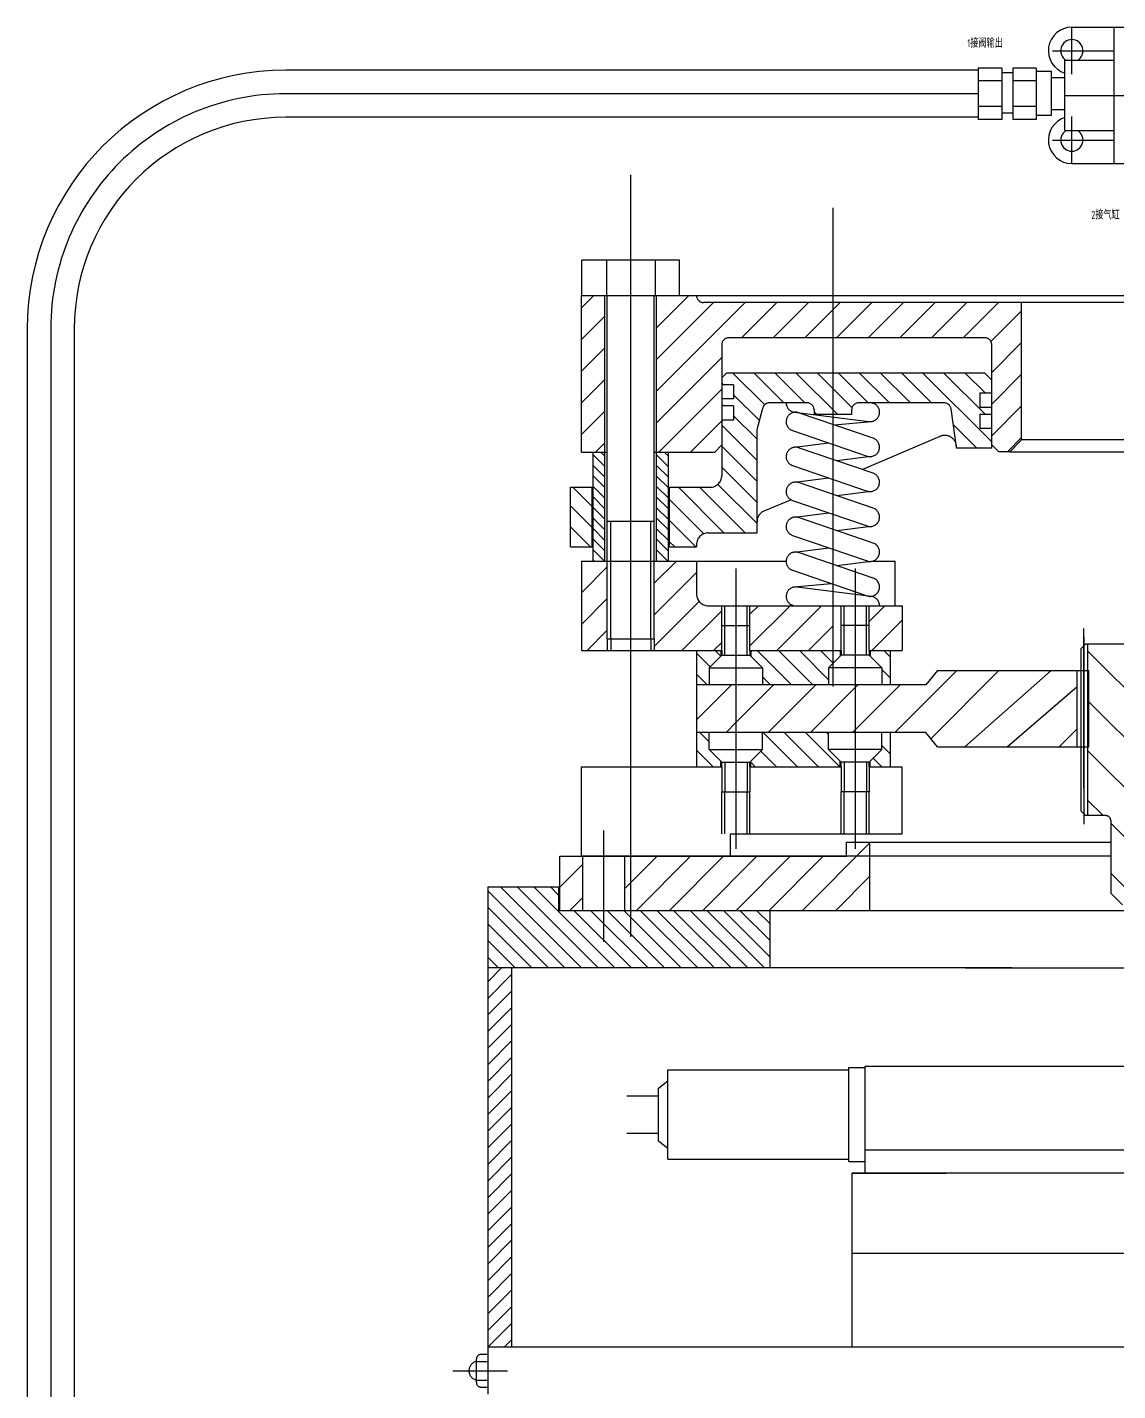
# Model space of a CAD drawing. Header units: millimetres. Extents: x 0 to 25200, y 0 to 17820.
# Drawn here: x 8044 to 8508, y 2636 to 3216 of the extents above; entities that cross this region are included whole.
import ezdxf

# ---------------------------------------------------------------- set-up
doc = ezdxf.new("R2010")
doc.units = ezdxf.units.MM
doc.header["$LTSCALE"] = 600
doc.linetypes.add('G', pattern=[2, 1.25, -0.25, 0.25, -0.25])
doc.linetypes.add('K', pattern=[2.5, 1.25, -0.25, 0.25, -0.25, 0.25, -0.25])
for name, color, linetype in [('01', 7, 'Continuous'), ('05', 4, 'G'), ('07', 6, 'K'), ('11', 3, 'Continuous')]:
    doc.layers.add(name, color=color, linetype=linetype)
doc.styles.get("Standard").update_dxf_attribs({"font": 'isocp', "width": 0.707, "bigfont": 'intecad.shx'})
pattern_1 = [(45, (7335.436, -609.753), (6.735192, -6.735192), [])]
pattern_2 = [(315, (7335.436, -609.753), (-4.490128, -4.490128), [])]

msp = doc.modelspace()

# ---------------------------------------------------------------- hatches: boundary and pattern name
at = {"layer": '07', "linetype": 'K'}
h = msp.add_hatch(dxfattribs=at)
h.set_pattern_fill('ANSI31', color=6, scale=3, angle=90, style=0)
h.set_pattern_definition(pattern_1)
h.paths.add_polyline_path([(8870.723, 3035.1), (8860.723, 3035.1), (8860.723, 3101.73), (8870.723, 3101.73)])
h.paths.add_polyline_path([(8838.723, 3035.1), (8813.998, 3035.1), (8810.998, 3038.1), (8810.998, 3080.73, 0.4142136), (8807.998, 3083.73), (8763.723, 3083.73), (8763.723, 3098.73), (8818.748, 3098.73, 0.4142136), (8821.748, 3101.73), (8838.723, 3101.73)])
h.paths.add_polyline_path([(8763.723, 3098.73), (8763.723, 3083.73), (8699.098, 3083.73, 0.4142136), (8696.098, 3080.73), (8696.098, 3038.23), (8693.098, 3035.23), (8688.398, 3035.23), (8683.398, 3040.23), (8683.398, 3098.73)])
h.paths.add_polyline_path([(8467.498, 3040.23), (8462.498, 3035.23), (8457.798, 3035.23), (8454.798, 3038.23), (8454.798, 3080.73, 0.4142136), (8451.798, 3083.73), (8387.173, 3083.73), (8387.173, 3098.73), (8467.498, 3098.73)])
h.paths.add_polyline_path([(8332.148, 3098.73), (8387.173, 3098.73), (8387.173, 3083.73), (8342.898, 3083.73, 0.4142136), (8339.898, 3080.73), (8339.898, 3038.1), (8336.898, 3035.1), (8312.173, 3035.1), (8312.173, 3101.73), (8329.148, 3101.73, 0.4142136)])
h.paths.add_polyline_path([(8290.173, 3035.1), (8280.173, 3035.1), (8280.173, 3101.73), (8290.173, 3101.73)])
h = msp.add_hatch(dxfattribs=at)
h.set_pattern_fill('ANSI31', color=6, scale=2, angle=180, style=0)
h.set_pattern_definition(pattern_2)
h.paths.add_polyline_path([(8451.798, 3068.73), (8454.798, 3065.73), (8454.798, 3060.23), (8449.798, 3060.23), (8449.798, 3054.23), (8454.798, 3054.23), (8454.798, 3051.23), (8449.798, 3051.23), (8449.798, 3045.23), (8454.798, 3045.23), (8454.798, 3036.73), (8439.798, 3036.73), (8439.798, 3037.177, 0.0714374), (8439.596, 3038.584), (8437.46, 3053.457, 0.3730283), (8434.49, 3056.03), (8398.173, 3056.03, 0.4142136), (8395.173, 3053.03), (8395.173, 3051.03), (8387.173, 3051.03), (8387.173, 3068.73)])
h.paths.add_polyline_path([(8387.173, 3068.73), (8387.173, 3051.03), (8379.173, 3051.03), (8379.173, 3053.03, 0.4142136), (8376.173, 3056.03), (8360.205, 3056.03, 0.3400953), (8357.306, 3053.8), (8354.898, 3044.73), (8354.898, 3000.7), (8334.148, 3000.7, 0.4142136), (8329.148, 2995.7), (8329.148, 2994.7), (8317.673, 2994.7), (8317.673, 3020.1), (8334.898, 3020.1, 0.4142136), (8339.898, 3025.1), (8339.898, 3048.73), (8344.898, 3048.73), (8344.898, 3054.73), (8339.898, 3054.73), (8339.898, 3057.73), (8344.898, 3057.73), (8344.898, 3063.73), (8339.898, 3063.73), (8339.898, 3066.73), (8341.898, 3068.73)])
h.paths.add_polyline_path([(8284.673, 3020.1), (8284.673, 2994.7), (8275.448, 2994.7), (8275.448, 3020.1)])
h = msp.add_hatch(dxfattribs=at)
h.set_pattern_fill('ANSI31', color=6, angle=180, style=0)
h.set_pattern_definition([(315, (7335.436, -609.753), (-2.245064, -2.245064), [])])
h.paths.add_polyline_path([(8312.173, 3035.1), (8317.173, 3035.1), (8317.173, 2988.7), (8312.173, 2988.7)])
h.paths.add_polyline_path([(8290.173, 2988.7), (8285.173, 2988.7), (8285.173, 3035.1), (8290.173, 3035.1)])
h = msp.add_hatch(dxfattribs=at)
h.set_pattern_fill('ANSI31', color=6, scale=3, angle=90, style=0)
h.set_pattern_definition(pattern_1)
h.paths.add_polyline_path([(8870.723, 2950.6), (8859.723, 2950.6), (8859.723, 2955.6), (8859.723, 2988.7), (8870.723, 2988.7)])
h.paths.add_polyline_path([(8821.748, 2974.65), (8821.748, 2988.7), (8839.723, 2988.7), (8839.723, 2955.6), (8839.723, 2950.6), (8810.998, 2950.6), (8810.998, 2961.3), (8810.998, 2969.65), (8816.748, 2969.65, 0.4142136)])
h.paths.add_polyline_path([(8798.998, 2969.65), (8798.998, 2961.3), (8798.998, 2950.6), (8763.723, 2950.6), (8763.723, 2969.65)])
h.paths.add_polyline_path([(8734.198, 2969.65), (8748.198, 2969.65), (8748.198, 2961.3), (8748.198, 2950.6), (8734.198, 2950.6)])
h.paths.add_polyline_path([(8416.698, 2950.6), (8402.698, 2950.6), (8402.698, 2961.3), (8402.698, 2969.65), (8416.698, 2969.65)])
h.paths.add_polyline_path([(8387.173, 2969.65), (8387.173, 2950.6), (8351.898, 2950.6), (8351.898, 2961.3), (8351.898, 2969.65)])
h.paths.add_polyline_path([(8334.148, 2969.65), (8339.898, 2969.65), (8339.898, 2961.3), (8339.898, 2950.6), (8311.173, 2950.6), (8311.173, 2955.6), (8311.173, 2988.7), (8329.148, 2988.7), (8329.148, 2974.65, 0.4142136)])
h.paths.add_polyline_path([(8291.173, 2955.6), (8291.173, 2950.6), (8280.173, 2950.6), (8280.173, 2988.7), (8291.173, 2988.7)])
h = msp.add_hatch(dxfattribs=at)
h.set_pattern_fill('ANSI31', color=6, scale=2, angle=180, style=0)
h.set_pattern_definition(pattern_2)
h.paths.add_polyline_path([(8821.748, 2950.6), (8821.748, 2935.986), (8816.305, 2935.986), (8816.305, 2943.293), (8811.348, 2948.25), (8811.348, 2950.6)])
h.paths.add_polyline_path([(8798.648, 2950.6), (8798.648, 2948.25), (8793.691, 2943.293), (8793.691, 2935.986), (8765.505, 2935.986), (8765.505, 2943.293), (8763.723, 2945.075), (8763.723, 2950.6)])
h.paths.add_polyline_path([(8739.198, 2950.6), (8747.848, 2950.6), (8747.848, 2948.25), (8742.891, 2943.293), (8742.891, 2935.986), (8739.198, 2935.986)])
h.paths.add_polyline_path([(8411.698, 2950.6), (8411.698, 2935.986), (8408.005, 2935.986), (8408.005, 2943.293), (8403.048, 2948.25), (8403.048, 2950.6)])
h.paths.add_polyline_path([(8387.173, 2950.6), (8387.173, 2945.075), (8385.391, 2943.293), (8385.391, 2935.986), (8357.205, 2935.986), (8357.205, 2943.293), (8352.248, 2948.25), (8352.248, 2950.6)])
h.paths.add_polyline_path([(8334.591, 2943.293), (8334.591, 2935.986), (8329.148, 2935.986), (8329.148, 2950.6), (8339.548, 2950.6), (8339.548, 2948.25)])
h = msp.add_hatch(dxfattribs=at)
h.set_pattern_fill('_USER', color=6, scale=15, angle=315, style=0, pattern_type=0)
h.set_pattern_definition([(315, (7419.763, 441.31), (10.6066, 10.6066), [])])
h.paths.add_polyline_path([(8527.232, 2936.3), (8513.53, 2936.3, -0.4155647), (8511.948, 2937.875), (8511.948, 2951.3), (8509.948, 2953.3), (8495.617, 2953.3), (8495.617, 2942.061), (8496.165, 2942.061), (8496.165, 2909.64), (8495.617, 2909.64), (8495.617, 2880.3), (8503.448, 2880.3, -0.4142136), (8505.448, 2878.3), (8505.448, 2847.3), (8510.448, 2842.3), (8523.948, 2842.3), (8525.448, 2843.8), (8525.448, 2868.8, -0.4142136), (8526.948, 2870.3), (8527.232, 2870.3)])
h.paths.add_polyline_path([(8623.663, 2870.3), (8623.948, 2870.3, -0.4142136), (8625.448, 2868.8), (8625.448, 2843.8), (8626.948, 2842.3), (8640.448, 2842.3), (8645.448, 2847.3), (8645.448, 2878.3, -0.4142136), (8647.448, 2880.3), (8655.279, 2880.3), (8655.279, 2909.64), (8654.73, 2909.64), (8654.73, 2942.061), (8655.279, 2942.061), (8655.279, 2953.3), (8640.948, 2953.3), (8638.948, 2951.3), (8638.948, 2937.875, -0.4155647), (8637.366, 2936.3), (8623.663, 2936.3)])
h = msp.add_hatch(dxfattribs=at)
h.set_pattern_fill('ANSI31', color=6, scale=2, angle=180, style=0)
h.set_pattern_definition([(315, (7335.436, -525.395), (-4.490128, -4.490128), [])])
h.paths.add_polyline_path([(8811.348, 2901.1), (8811.348, 2903.45), (8816.305, 2908.407), (8816.305, 2915.715), (8821.748, 2915.715), (8821.748, 2901.1)])
h.paths.add_polyline_path([(8760.548, 2901.1), (8760.548, 2903.45), (8765.505, 2908.407), (8765.505, 2915.715), (8793.691, 2915.715), (8793.691, 2908.407), (8798.648, 2903.45), (8798.648, 2901.1)])
h.paths.add_polyline_path([(8747.848, 2903.45), (8747.848, 2901.1), (8739.198, 2901.1), (8739.198, 2915.715), (8742.891, 2915.715), (8742.891, 2908.407)])
h.paths.add_polyline_path([(8385.391, 2915.715), (8385.391, 2908.407), (8390.348, 2903.45), (8390.348, 2901.1), (8352.248, 2901.1), (8352.248, 2903.45), (8357.205, 2908.407), (8357.205, 2915.715)])
h.paths.add_polyline_path([(8339.548, 2903.45), (8339.548, 2901.1), (8329.148, 2901.1), (8329.148, 2915.715), (8334.591, 2915.715), (8334.591, 2908.407)])
h.paths.add_polyline_path([(8403.048, 2901.1), (8403.048, 2903.45), (8408.005, 2908.407), (8408.005, 2915.715), (8411.698, 2915.715), (8411.698, 2901.1)])
h = msp.add_hatch(dxfattribs=at)
h.set_pattern_fill('ANSI31', color=6, scale=80, angle=90, style=0)
h.set_pattern_definition([(45, (8096.288, 1897.355), (7.07107, -7.07107), [])])
h.paths.add_polyline_path([(8879.948, 2863), (8879.948, 2840), (8805.698, 2840), (8805.698, 2863)])
h.paths.add_polyline_path([(8789.698, 2863), (8789.698, 2840), (8747.948, 2840), (8747.948, 2869), (8757.948, 2869), (8757.948, 2863)])
h.paths.add_polyline_path([(8805.698, 2863), (8805.698, 2840), (8804.098, 2840), (8804.098, 2863)])
h.paths.add_polyline_path([(8791.298, 2863), (8791.298, 2840), (8789.698, 2840), (8789.698, 2863)])
h.paths.add_polyline_path([(8392.948, 2863), (8392.948, 2869), (8402.948, 2869), (8402.948, 2840), (8298.698, 2840), (8298.698, 2863)])
h.paths.add_polyline_path([(8280.698, 2863), (8280.698, 2840), (8270.948, 2840), (8270.948, 2863)])

# ---------------------------------------------------------------- linework, layer by layer
at = {"layer": '01'}
for p, q in [((8488.892, 3215.912), (8506.892, 3215.912)), ((8506.892, 3215.912), (8512.892, 3215.912)), ((8506.892, 3157.912), (8506.892, 3215.912)), ((8485.892, 3201.912), (8506.892, 3201.912)), ((8485.892, 3171.912), (8485.892, 3201.912)), ((8449.033, 3197.6), (8154.306, 3197.6)), ((8459.033, 3196.671), (8463.716, 3196.671)), ((8473.716, 3197.224), (8480.245, 3197.224)), ((8480.245, 3178.562), (8480.245, 3197.224)), ((8485.892, 3194.405), (8480.245, 3194.405)), ((8485.892, 3176.6), (8485.892, 3197.224)), ((8485.892, 3180.795), (8480.245, 3180.795)), ((8449.033, 3177.6), (8154.306, 3177.6)), ((8459.033, 3179.489), (8463.716, 3179.489)), ((8473.716, 3178.562), (8480.245, 3178.562)), ((8485.892, 3171.912), (8506.892, 3171.912)), ((8488.892, 3157.912), (8513.892, 3157.912)), ((8044.306, 3087.6), (8044.306, 713.898)), ((8064.306, 3087.6), (8064.306, 713.898))]:
    msp.add_line(p, q, dxfattribs=at)
at = {"layer": '01', "color": 7, "linetype": 'Continuous'}
for p, q in [((8459.033, 3198.57), (8449.033, 3198.57)), ((8449.033, 3198.57), (8449.033, 3176.63)), ((8459.033, 3198.57), (8459.033, 3176.63)), ((8473.716, 3198.57), (8463.716, 3198.57)), ((8463.716, 3198.57), (8463.716, 3176.63)), ((8473.716, 3198.57), (8473.716, 3176.63)), ((8459.033, 3193.085), (8449.033, 3193.085)), ((8473.716, 3193.085), (8463.716, 3193.085)), ((8459.033, 3182.115), (8449.033, 3182.115)), ((8473.716, 3182.115), (8463.716, 3182.115)), ((8459.033, 3176.63), (8449.033, 3176.63)), ((8473.716, 3176.63), (8463.716, 3176.63))]:
    msp.add_line(p, q, dxfattribs=at)
at = {"layer": '01'}
for centre, radius, start, end in [((8488.892, 3205.912), 10, 90, 252.542397), ((8488.892, 3205.912), 4.75, 302.636898, 237.363102), ((8154.306, 3087.6), 110, 90, 180), ((8154.306, 3087.6), 90, 90, 180), ((8488.892, 3167.912), 10, 107.457603, 270), ((8488.892, 3167.912), 4.75, 122.636898, 57.363102)]:
    msp.add_arc(centre, radius, start, end, dxfattribs=at)
at = {"layer": '05', "color": 4, "linetype": 'G'}
for p, q in [((8488.892, 3195.912), (8488.892, 3215.912)), ((8480.69, 3205.912), (8506.892, 3205.912)), ((8449.033, 3187.6), (8154.306, 3187.6)), ((8485.892, 3186.912), (8561.304, 3186.912)), ((8488.892, 3157.912), (8488.892, 3177.912)), ((8480.69, 3167.912), (8506.892, 3167.912)), ((8054.306, 3087.6), (8054.306, 713.898))]:
    msp.add_line(p, q, dxfattribs=at)
msp.add_arc((8154.306, 3087.6), 100, 90, 180, dxfattribs=at)
at = {"layer": '07', "color": 6, "linetype": 'K'}
for p, q in [((8301.173, 2828.649), (8301.173, 3153.157)), ((8387.173, 3139.012), (8387.173, 2935.274)), ((8280.388, 3101.73), (8280.388, 3116.73)), ((8321.957, 3116.73), (8280.388, 3116.73)), ((8290.78, 3116.73), (8290.78, 3101.73)), ((8311.565, 3116.73), (8311.565, 3101.73)), ((8321.957, 3101.73), (8321.957, 3116.73)), ((8280.173, 3035.1), (8280.173, 3101.73)), ((8280.173, 3101.73), (8870.723, 3101.73)), ((8280.388, 3101.73), (8321.957, 3101.73)), ((8290.173, 3035.1), (8290.173, 3101.73)), ((8291.173, 2955.6), (8291.173, 3101.73)), ((8311.173, 2955.6), (8311.173, 3101.73)), ((8312.173, 3035.1), (8312.173, 3101.73)), ((8329.148, 3101.73), (8329.148, 3101.73)), ((8818.748, 3098.73), (8332.148, 3098.73)), ((8467.498, 3040.23), (8467.498, 3098.73)), ((8451.798, 3083.73), (8342.898, 3083.73)), ((8339.898, 3080.73), (8339.898, 3025.1)), ((8454.798, 3036.73), (8454.798, 3080.73)), ((8341.898, 3068.73), (8339.898, 3066.73)), ((8451.798, 3068.73), (8341.898, 3068.73)), ((8451.798, 3068.73), (8454.798, 3065.73)), ((8344.898, 3063.73), (8339.898, 3063.73)), ((8344.898, 3063.73), (8344.898, 3057.73)), ((8449.798, 3060.23), (8454.798, 3060.23)), ((8449.798, 3060.23), (8449.798, 3054.23)), ((8344.898, 3057.73), (8339.898, 3057.73)), ((8344.898, 3054.73), (8339.898, 3054.73)), ((8344.898, 3054.73), (8344.898, 3048.73)), ((8354.898, 3044.73), (8357.306, 3053.8)), ((8376.173, 3056.03), (8360.205, 3056.03)), ((8379.173, 3053.03), (8379.173, 3051.03)), ((8395.173, 3053.03), (8395.173, 3051.03)), ((8434.49, 3056.03), (8398.173, 3056.03)), ((8439.798, 3037.177), (8437.46, 3053.457)), ((8449.798, 3054.23), (8454.798, 3054.23)), ((8344.898, 3048.73), (8339.898, 3048.73)), ((8370.798, 3052.061), (8402.548, 3048.061)), ((8404.344, 3040.938), (8372.594, 3051.814)), ((8395.173, 3051.03), (8379.173, 3051.03)), ((8403.624, 3048.016), (8387.93, 3046.561)), ((8449.798, 3051.23), (8449.798, 3045.23)), ((8449.798, 3051.23), (8454.798, 3051.23)), ((8354.898, 3000.7), (8354.898, 3044.73)), ((8370.001, 3044.246), (8401.751, 3033.37)), ((8399.621, 3027.68), (8432.844, 3041.779)), ((8449.798, 3045.23), (8454.798, 3045.23)), ((8339.898, 3038.1), (8336.898, 3035.1)), ((8370.798, 3037.123), (8385.419, 3038.965)), ((8404.344, 3026.062), (8372.594, 3036.938)), ((8439.798, 3036.73), (8439.798, 3037.177)), ((8454.798, 3036.73), (8439.798, 3036.73)), ((8457.798, 3035.23), (8454.798, 3038.23)), ((8467.498, 3040.23), (8462.498, 3035.23)), ((8683.398, 3040.23), (8467.498, 3040.23)), ((8280.173, 3035.1), (8291.173, 3035.1)), ((8285.173, 2988.7), (8285.173, 3035.1)), ((8290.173, 2988.7), (8290.173, 3035.1)), ((8311.173, 3035.1), (8336.898, 3035.1)), ((8312.173, 2988.7), (8312.173, 3035.1)), ((8317.173, 2988.7), (8317.173, 3035.1)), ((8403.548, 3033.185), (8388.927, 3031.343)), ((8462.498, 3035.23), (8457.798, 3035.23)), ((8462.498, 3035.23), (8688.398, 3035.23)), ((8370.001, 3029.37), (8401.751, 3018.494)), ((8370.798, 3022.247), (8385.419, 3024.089)), ((8275.448, 2994.7), (8275.448, 3020.1)), ((8275.448, 3020.1), (8285.173, 3020.1)), ((8284.673, 2994.7), (8284.673, 3020.1)), ((8317.173, 3020.1), (8334.898, 3020.1)), ((8317.673, 2994.7), (8317.673, 3020.1)), ((8404.344, 3011.186), (8372.594, 3022.062)), ((8403.548, 3018.309), (8388.927, 3016.467)), ((8357.944, 3009.993), (8369.301, 3014.812)), ((8370.001, 3014.494), (8401.751, 3003.618)), ((8370.798, 3007.371), (8385.419, 3009.213)), ((8404.344, 2996.31), (8372.594, 3007.186)), ((8291.173, 3005.6), (8311.173, 3005.6)), ((8292.673, 2955.6), (8292.673, 3005.6)), ((8309.673, 2955.6), (8309.673, 3005.6)), ((8403.548, 3003.433), (8388.927, 3001.591)), ((8329.148, 2995.7), (8329.148, 2994.7)), ((8334.148, 3000.7), (8354.898, 3000.7)), ((8370.001, 2999.618), (8401.751, 2988.742)), ((8275.448, 2994.7), (8285.173, 2994.7)), ((8317.173, 2994.7), (8329.148, 2994.7)), ((8370.798, 2992.495), (8385.419, 2994.337)), ((8404.344, 2981.434), (8372.594, 2992.31)), ((8280.173, 2988.7), (8367.302, 2988.7)), ((8280.173, 2988.7), (8280.173, 2950.6)), ((8329.148, 2988.7), (8329.148, 2974.65)), ((8345.898, 2985.54), (8345.898, 2866.16)), ((8370.001, 2984.742), (8401.751, 2973.866)), ((8403.548, 2988.557), (8388.927, 2986.715)), ((8396.698, 2985.54), (8396.698, 2866.16)), ((8404.215, 2988.7), (8413.698, 2988.7)), ((8413.698, 2969.65), (8413.698, 2988.7)), ((8370.722, 2977.665), (8386.416, 2979.119)), ((8403.548, 2973.619), (8371.798, 2977.619)), ((8334.148, 2969.65), (8416.698, 2969.65)), ((8339.898, 2961.3), (8339.898, 2969.65)), ((8341.148, 2961.3), (8341.148, 2969.65)), ((8350.648, 2961.3), (8350.648, 2969.65)), ((8351.898, 2961.3), (8351.898, 2969.65)), ((8390.698, 2961.3), (8390.698, 2969.65)), ((8391.948, 2961.3), (8391.948, 2969.65)), ((8401.448, 2961.3), (8401.448, 2969.65)), ((8402.698, 2961.3), (8402.698, 2969.65)), ((8416.698, 2969.65), (8416.698, 2950.6)), ((8339.898, 2950.6), (8339.898, 2961.3)), ((8339.898, 2961.3), (8351.898, 2961.3)), ((8341.148, 2948.6), (8341.148, 2961.3)), ((8350.648, 2948.6), (8350.648, 2961.3)), ((8351.898, 2950.6), (8351.898, 2961.3)), ((8390.698, 2950.6), (8390.698, 2961.3)), ((8402.698, 2961.3), (8390.698, 2961.3)), ((8391.948, 2948.6), (8391.948, 2961.3)), ((8401.448, 2948.6), (8401.448, 2961.3)), ((8402.698, 2950.6), (8402.698, 2961.3)), ((8291.173, 2955.6), (8291.173, 2950.6)), ((8291.173, 2955.6), (8311.173, 2955.6)), ((8292.673, 2955.6), (8292.673, 2950.6)), ((8309.673, 2955.6), (8309.673, 2950.6)), ((8311.173, 2955.6), (8311.173, 2950.6)), ((8493.94, 2891.952), (8493.94, 2959.994)), ((8493.94, 2956.324), (8493.94, 2876.663)), ((8280.173, 2950.6), (8339.898, 2950.6)), ((8280.173, 2950.6), (8339.898, 2950.6)), ((8329.148, 2950.6), (8329.148, 2915.715)), ((8334.591, 2943.293), (8339.898, 2948.6)), ((8339.548, 2950.6), (8339.548, 2948.25)), ((8339.898, 2950.6), (8339.898, 2948.6)), ((8339.898, 2948.6), (8351.898, 2948.6)), ((8351.898, 2950.6), (8351.898, 2948.6)), ((8351.898, 2950.6), (8390.698, 2950.6)), ((8351.898, 2950.6), (8390.698, 2950.6)), ((8351.898, 2950.6), (8390.698, 2950.6)), ((8357.205, 2943.293), (8351.898, 2948.6)), ((8352.248, 2950.6), (8352.248, 2948.25)), ((8385.391, 2943.293), (8390.698, 2948.6)), ((8390.348, 2950.6), (8390.348, 2948.25)), ((8390.698, 2950.6), (8390.698, 2948.6)), ((8402.698, 2948.6), (8390.698, 2948.6)), ((8402.698, 2950.6), (8416.698, 2950.6)), ((8402.698, 2950.6), (8402.698, 2948.6)), ((8408.005, 2943.293), (8402.698, 2948.6)), ((8403.048, 2950.6), (8403.048, 2948.25)), ((8411.698, 2935.986), (8411.698, 2950.6)), ((8494.696, 2953.3), (8492.696, 2951.3)), ((8492.696, 2951.3), (8492.696, 2882.3)), ((8575.448, 2953.3), (8494.696, 2953.3)), ((8495.617, 2953.3, 0), (8495.617, 2880.3, 0)), ((8334.591, 2943.293), (8357.205, 2943.293)), ((8334.591, 2943.293), (8334.591, 2935.986)), ((8357.205, 2943.293), (8357.205, 2935.986)), ((8385.391, 2943.293), (8385.391, 2935.986)), ((8408.005, 2943.293), (8385.391, 2943.293)), ((8408.005, 2943.293), (8408.005, 2935.986)), ((8413.545, 2915.715), (8439.891, 2942.061)), ((8431.698, 2942.061), (8426.698, 2935.986)), ((8428.868, 2913.077), (8457.851, 2942.061)), ((8431.698, 2942.061), (8496.165, 2942.061)), ((8431.698, 2942.061), (8496.165, 2942.061)), ((8443.391, 2909.64), (8480.029, 2942.061)), ((8491.165, 2909.64), (8491.165, 2942.061)), ((8496.165, 2909.64), (8496.165, 2942.061)), ((8426.698, 2935.986), (8329.148, 2935.986)), ((8329.148, 2921.12), (8344.013, 2935.986)), ((8345.898, 2919.909), (8361.974, 2935.986)), ((8359.663, 2915.715), (8379.934, 2935.986)), ((8377.624, 2915.715), (8396.698, 2934.788)), ((8396.698, 2934.788), (8397.895, 2935.986)), ((8396.698, 2916.828), (8415.855, 2935.986)), ((8461.351, 2909.64), (8491.165, 2935.236)), ((8341.703, 2915.715), (8345.898, 2919.909)), ((8329.148, 2915.715), (8329.148, 2901.1)), ((8426.698, 2915.715), (8329.148, 2915.715)), ((8334.591, 2908.407), (8334.591, 2915.715)), ((8357.205, 2908.407), (8357.205, 2915.715)), ((8385.391, 2908.407), (8385.391, 2915.715)), ((8395.584, 2915.715), (8396.698, 2916.828)), ((8408.005, 2908.407), (8408.005, 2915.715)), ((8411.698, 2901.1), (8411.698, 2915.715)), ((8431.698, 2909.64), (8426.698, 2915.715)), ((8483.529, 2909.64), (8491.165, 2917.275)), ((8334.591, 2908.407), (8357.205, 2908.407)), ((8334.591, 2908.407), (8339.898, 2903.1)), ((8357.205, 2908.407), (8351.898, 2903.1)), ((8408.005, 2908.407), (8385.391, 2908.407)), ((8385.391, 2908.407), (8390.698, 2903.1)), ((8408.005, 2908.407), (8402.698, 2903.1)), ((8431.698, 2909.64), (8496.165, 2909.64)), ((8431.698, 2909.64), (8496.165, 2909.64)), ((8339.548, 2901.1), (8339.548, 2903.45)), ((8339.898, 2901.1), (8339.898, 2903.1)), ((8339.898, 2903.1), (8351.898, 2903.1)), ((8341.148, 2903.1), (8341.148, 2890.4)), ((8350.648, 2903.1), (8350.648, 2890.4)), ((8351.898, 2901.1), (8351.898, 2903.1)), ((8352.248, 2901.1), (8352.248, 2903.45)), ((8390.348, 2901.1), (8390.348, 2903.45)), ((8390.698, 2901.1), (8390.698, 2903.1)), ((8402.698, 2903.1), (8390.698, 2903.1)), ((8391.948, 2903.1), (8391.948, 2890.4)), ((8401.448, 2903.1), (8401.448, 2890.4)), ((8402.698, 2901.1), (8402.698, 2903.1)), ((8403.048, 2901.1), (8403.048, 2903.45)), ((8280.173, 2901.1), (8339.898, 2901.1)), ((8280.173, 2863), (8280.173, 2901.1)), ((8339.898, 2901.1), (8339.898, 2890.4)), ((8351.898, 2901.1), (8351.898, 2890.4)), ((8351.898, 2901.1), (8390.698, 2901.1)), ((8390.698, 2901.1), (8390.698, 2890.4)), ((8402.698, 2901.1), (8416.698, 2901.1)), ((8402.698, 2901.1), (8402.698, 2890.4)), ((8416.698, 2872.6), (8416.698, 2901.1)), ((8339.898, 2890.4), (8351.898, 2890.4)), ((8339.898, 2872.6), (8339.898, 2890.4)), ((8341.148, 2872.6), (8341.148, 2890.4)), ((8350.648, 2872.6), (8350.648, 2890.4)), ((8351.898, 2872.6), (8351.898, 2890.4)), ((8402.698, 2890.4), (8390.698, 2890.4)), ((8390.698, 2872.6), (8390.698, 2890.4)), ((8391.948, 2872.6), (8391.948, 2890.4)), ((8401.448, 2872.6), (8401.448, 2890.4)), ((8402.698, 2872.6), (8402.698, 2890.4)), ((8492.696, 2882.3), (8494.696, 2880.3)), ((8503.448, 2880.3), (8494.696, 2880.3)), ((8289.698, 2826.618), (8289.698, 2874.034)), ((8505.448, 2878.3), (8505.448, 2847.3)), ((8343.673, 2863), (8343.673, 2872.6)), ((8343.673, 2872.6), (8416.698, 2872.6)), ((8392.948, 2863), (8392.948, 2869)), ((8392.948, 2869), (8505.448, 2869)), ((8402.948, 2840), (8402.948, 2869)), ((8270.948, 2863), (8392.948, 2863)), ((8270.948, 2840), (8270.948, 2863)), ((8505.448, 2863), (8280.173, 2863)), ((8280.698, 2840), (8280.698, 2863)), ((8298.698, 2840), (8298.698, 2863)), ((8240.448, 2850), (8270.948, 2850)), ((8240.448, 2634), (8240.448, 2850)), ((8280.229, 2815.5), (8245.729, 2850)), ((8287.3, 2815.5), (8252.8, 2850)), ((8294.371, 2815.5), (8259.871, 2850)), ((8270.448, 2846.494), (8266.942, 2850)), ((8270.448, 2850), (8270.448, 2840)), ((8273.158, 2815.5), (8240.448, 2848.21)), ((8505.448, 2847.3), (8510.448, 2842.3)), ((8266.087, 2815.5), (8240.448, 2841.139)), ((8270.448, 2840), (8521.448, 2840)), ((8270.948, 2840), (8521.448, 2840)), ((8270.948, 2840), (8521.448, 2840)), ((8301.442, 2815.5), (8276.942, 2840)), ((8308.513, 2815.5), (8284.013, 2840)), ((8315.584, 2815.5), (8291.084, 2840)), ((8322.655, 2815.5), (8298.155, 2840)), ((8329.726, 2815.5), (8305.226, 2840)), ((8336.797, 2815.5), (8312.297, 2840)), ((8343.869, 2815.5), (8319.369, 2840)), ((8350.94, 2815.5), (8326.44, 2840)), ((8358.011, 2815.5), (8333.511, 2840)), ((8360.448, 2820.134), (8340.582, 2840)), ((8360.448, 2827.205), (8347.653, 2840)), ((8360.448, 2834.276), (8354.724, 2840)), ((8360.448, 2815.5), (8360.448, 2840)), ((8402.537, 2840), (8402.948, 2840.411)), ((8259.016, 2815.5), (8240.448, 2834.068)), ((8251.945, 2815.5), (8240.448, 2826.997)), ((8244.874, 2815.5), (8240.448, 2819.926)), ((8463.448, 2815.5), (8240.448, 2815.5)), ((8240.448, 2809.736), (8246.212, 2815.5)), ((8250.448, 2815.5), (8250.448, 2654)), ((8443.444, 2815.5), (8518.448, 2815.5)), ((8240.448, 2802.665), (8250.448, 2812.665)), ((8240.448, 2795.594), (8250.448, 2805.594)), ((8240.448, 2788.523), (8250.448, 2798.523)), ((8240.448, 2781.452), (8250.448, 2791.452)), ((8240.448, 2774.381), (8250.448, 2784.381)), ((8240.448, 2767.309), (8250.448, 2777.309)), ((8240.448, 2760.238), (8250.448, 2770.238)), ((8316.948, 2772.1), (8393.948, 2772.1)), ((8316.948, 2734.1), (8316.948, 2772.1)), ((8393.948, 2733.1), (8393.948, 2773.1)), ((8393.948, 2773.1), (8400.948, 2773.1)), ((8400.948, 2728.1), (8400.948, 2773.6)), ((8400.948, 2773.6), (8575.448, 2773.6)), ((8240.448, 2753.167), (8250.448, 2763.167)), ((8312.948, 2764.35), (8316.948, 2767.43)), ((8312.948, 2741.85), (8312.948, 2764.35)), ((8299.422, 2761.1), (8312.948, 2761.1)), ((8240.448, 2746.096), (8250.448, 2756.096)), ((8240.448, 2739.025), (8250.448, 2749.025)), ((8240.448, 2731.954), (8250.448, 2741.954)), ((8299.422, 2745.1), (8312.948, 2745.1)), ((8312.948, 2741.85), (8316.948, 2738.771)), ((8240.448, 2724.883), (8250.448, 2734.883)), ((8316.948, 2734.1), (8393.948, 2734.1)), ((8400.948, 2738.1), (8732.348, 2738.1)), ((8393.948, 2733.1), (8400.948, 2733.1)), ((8395.448, 2728.1), (8435.448, 2728.1)), ((8395.448, 2654), (8395.448, 2728.1)), ((8575.448, 2728.1), (8395.448, 2728.1)), ((8400.948, 2728.1), (8435.448, 2728.1)), ((8240.448, 2717.812), (8250.448, 2727.812)), ((8240.448, 2710.741), (8250.448, 2720.741)), ((8240.448, 2703.67), (8250.448, 2713.67)), ((8240.448, 2696.599), (8250.448, 2706.599)), ((8240.448, 2689.528), (8250.448, 2699.528)), ((8395.448, 2694.1), (8755.448, 2694.1)), ((8240.448, 2682.457), (8250.448, 2692.457)), ((8240.448, 2675.386), (8250.448, 2685.386)), ((8240.448, 2668.315), (8250.448, 2678.315)), ((8240.448, 2661.243), (8250.448, 2671.243)), ((8240.448, 2654.172), (8250.448, 2664.172)), ((8575.448, 2654), (8240.448, 2654)), ((8247.347, 2654), (8250.448, 2657.101)), ((8235.448, 2639), (8235.448, 2649)), ((8235.448, 2648), (8240.448, 2648)), ((8237.448, 2651), (8240.448, 2651)), ((8225.448, 2644), (8248.759, 2644)), ((8235.448, 2640), (8240.448, 2640)), ((8237.448, 2637), (8240.448, 2637))]:
    msp.add_line(p, q, dxfattribs=at)
for centre, radius, start, end in [((8332.148, 3101.73), 3, 180, 270), ((8342.898, 3080.73), 3, 90, 180), ((8451.798, 3080.73), 3, 0, 90), ((8360.205, 3053.03), 3, 90, 165.131719), ((8371.298, 3056.03), 4, 180, 262.819465), ((8376.173, 3053.03), 3, 0, 90), ((8398.173, 3053.03), 3, 90, 180), ((8403.048, 3052.03), 4, 262.819465, 90), ((8434.49, 3053.03), 3, 8.172238, 90), ((8371.298, 3048.03), 4, 71.091043, 251.091043), ((8434.798, 3037.177), 5, 0, 112.995476), ((8371.298, 3033.154), 4, 71.091043, 251.091043), ((8403.048, 3037.154), 4, 251.091043, 71.091043), ((8334.898, 3025.1), 5, 270, 0), ((8403.048, 3022.278), 4, 251.091043, 71.091043), ((8371.298, 3018.278), 4, 71.091043, 251.091043), ((8359.898, 3005.39), 5, 112.995476, 180), ((8371.298, 3003.402), 4, 71.091043, 251.091043), ((8403.048, 3007.402), 4, 251.091043, 71.091043), ((8334.148, 2995.7), 5, 90, 180), ((8403.048, 2992.526), 4, 251.091043, 71.091043), ((8371.298, 2988.526), 4, 71.091043, 251.091043), ((8371.298, 2973.65), 4, 82.819465, 270), ((8403.048, 2977.65), 4, 251.091043, 71.091043), ((8334.148, 2974.65), 5, 180, 270), ((8403.048, 2969.65), 4, 0, 82.819465), ((8503.448, 2878.3), 2, 0, 90), ((8236.394, 2644), 4.11, 103.310153, 256.689847), ((8237.448, 2649), 2, 90, 180), ((8237.448, 2639), 2, 180, 270)]:
    msp.add_arc(centre, radius, start, end, dxfattribs=at)
msp.add_point((8400.948, 2728.1), dxfattribs=at)

# ---------------------------------------------------------------- texts
at = {"layer": '11', "color": 3, "linetype": 'Continuous', "width": 0.707}
for s, p in [('1接阀输出', (8444.399, 3207.311)), ('2接气缸', (8497.182, 3134.229))]:
    msp.add_text(s, height=3.5, dxfattribs=at).set_placement(p)

doc.saveas('drawing.dxf')
